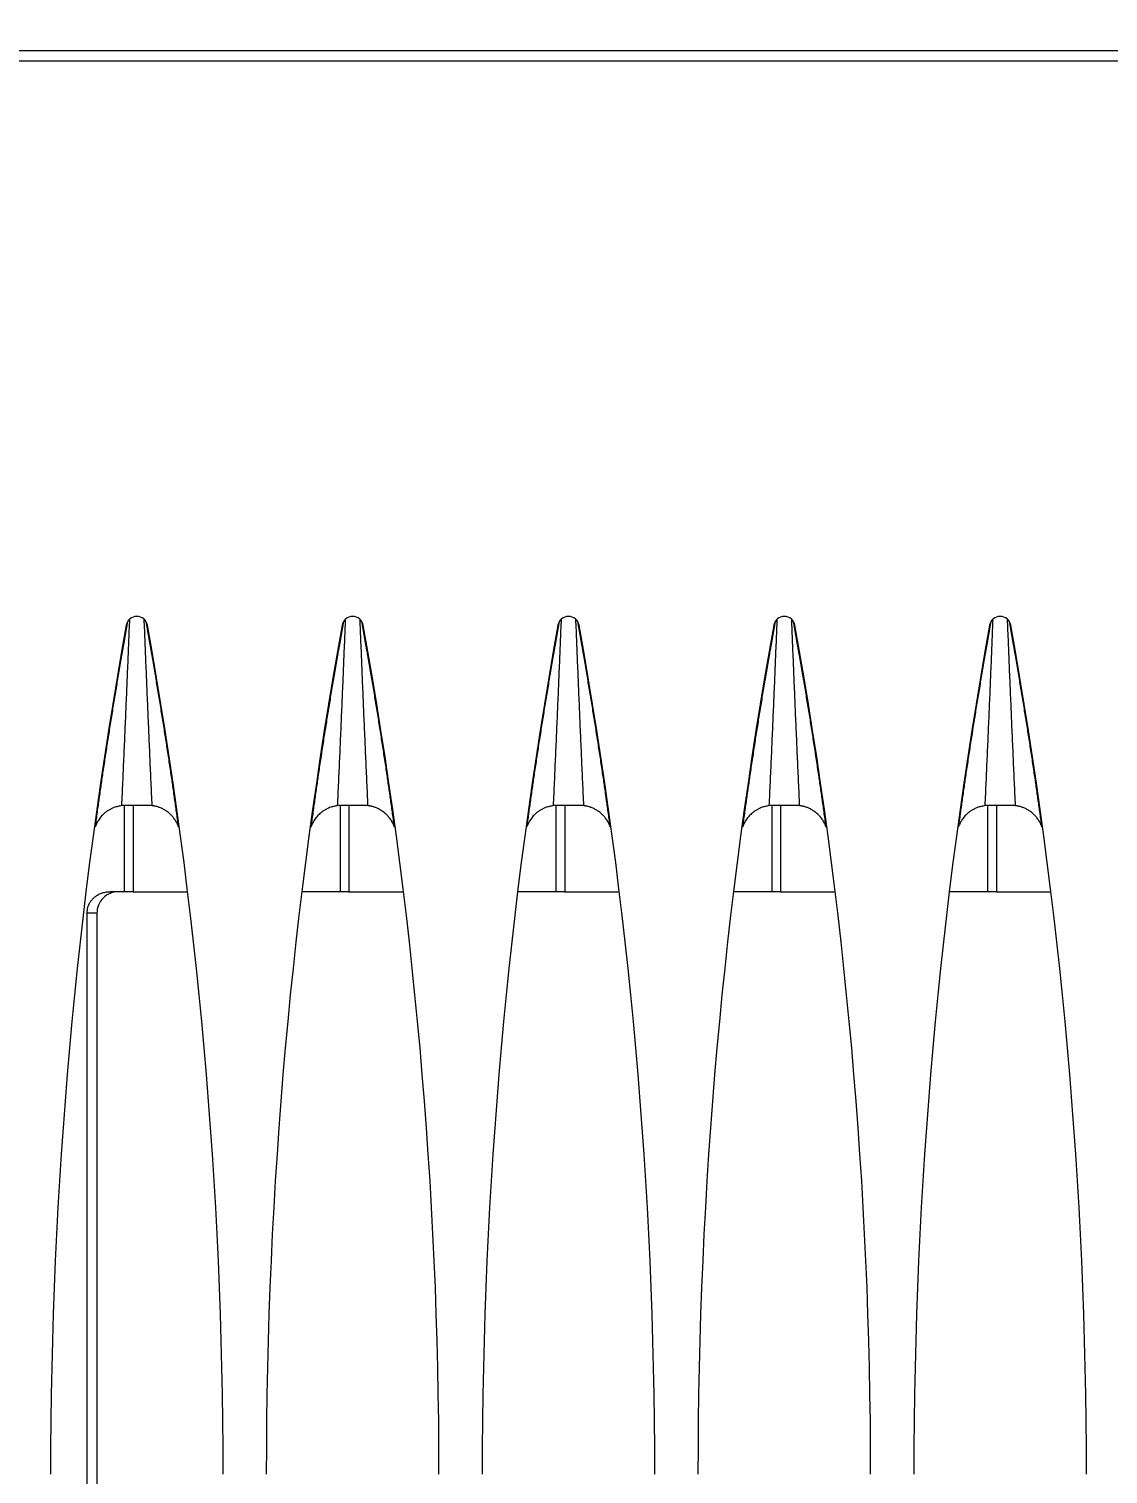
# Model space of a CAD drawing. Header units: metres. Extents: x -101133.8 to -101066.7, y -24899.3 to -24824.7.
# Drawn here: x -101108.3833 to -101108.3333, y -24833.4505 to -24833.3835 of the extents above; entities that cross this region are included whole.
import ezdxf

# ---------------------------------------------------------------- set-up
doc = ezdxf.new("R2010")
doc.units = ezdxf.units.M
doc.header["$LTSCALE"] = 0.2
doc.header["$PDSIZE"] = -5
for name, color, linetype in [('CMT-COTATION DIVERS', 1, 'Continuous'), ('CMT-CVC-MATERIEL', 30, 'Continuous'), ('CMT-PLB-EV-SOUS DALLAGE', 1, 'Continuous')]:
    doc.layers.add(name, color=color, linetype=linetype)
doc.styles.add('Arial', font='arial.ttf')
doc.styles.get("Standard").update_dxf_attribs({"font": 'arial.ttf'})
doc.dimstyles.get("Standard").update_dxf_attribs({"dimtxt": 0.18, "dimasz": 0.18, "dimexe": 0.18, "dimexo": 0.0625, "dimgap": 0.09, "dimtad": 0, "dimtih": 1, "dimtoh": 1, "dimdec": 4, "dimzin": 0, "dimdsep": 46, "dimtxsty": 'Standard', "dimcen": 0.09, "dimadec": 0, "dimazin": 0, "dimtfac": 1, "dimtdec": 4, "dimtofl": 0, "dimtmove": 0, "dimatfit": 3, "dimfxl": 1, "dimtolj": 1, "dimtzin": 0, "dimarcsym": 0})

# ---------------------------------------------------------------- blocks, each defined once
blk = doc.blocks.new('Cassette 600x600')
at = {"linetype": 'Continuous', "lineweight": 13}
for p, q in [((-20483.73, 72.805), (-20483.73, 443.205)), ((-20483.23, 443.205), (-20483.23, 72.805)), ((-20444.73, 222.832), (-20444.73, 225.361)), ((-20449.23, 224.73), (-20449.23, 224.764)), ((-20455.73, 223.702), (-20455.73, 223.736)), ((-20448.72, 223.7), (-20448.73, 223.527)), ((-20448.73, 222.832), (-20444.73, 222.832)), ((-20448.73, 222.483), (-20448.72, 222.31)), ((-20444.73, 222.832), (-20444.73, 222.421)), ((-20455.73, 222.274), (-20455.73, 222.308)), ((-20448.726, 222.421), (-20444.73, 222.421)), ((-20444.73, 222.421), (-20444.73, 220.649)), ((-20449.23, 221.246), (-20449.23, 221.28)), ((-20444.73, 212.832), (-20444.73, 215.361)), ((-20449.23, 214.73), (-20449.23, 214.764)), ((-20455.73, 213.702), (-20455.73, 213.736)), ((-20448.72, 213.7), (-20448.73, 213.527)), ((-20448.73, 212.832), (-20444.73, 212.832)), ((-20448.73, 212.483), (-20448.72, 212.31)), ((-20448.726, 212.421), (-20444.73, 212.421)), ((-20444.73, 212.832), (-20444.73, 212.421)), ((-20444.73, 212.421), (-20444.73, 210.649)), ((-20455.73, 212.274), (-20455.73, 212.308)), ((-20449.23, 211.246), (-20449.23, 211.28)), ((-20444.73, 202.832), (-20444.73, 205.361)), ((-20449.23, 204.73), (-20449.23, 204.764)), ((-20455.73, 203.702), (-20455.73, 203.736)), ((-20448.72, 203.7), (-20448.73, 203.527)), ((-20448.73, 202.832), (-20444.73, 202.832)), ((-20448.73, 202.483), (-20448.72, 202.31)), ((-20448.726, 202.421), (-20444.73, 202.421)), ((-20444.73, 202.832), (-20444.73, 202.421)), ((-20444.73, 202.421), (-20444.73, 200.649)), ((-20455.73, 202.274), (-20455.73, 202.308)), ((-20449.23, 201.246), (-20449.23, 201.28)), ((-20444.73, 192.832), (-20444.73, 195.361)), ((-20449.23, 194.73), (-20449.23, 194.764)), ((-20455.73, 193.702), (-20455.73, 193.736)), ((-20448.72, 193.7), (-20448.73, 193.527)), ((-20455.73, 192.274), (-20455.73, 192.308)), ((-20448.73, 192.832), (-20444.73, 192.832)), ((-20448.73, 192.483), (-20448.72, 192.31)), ((-20448.726, 192.421), (-20444.73, 192.421)), ((-20444.73, 192.832), (-20444.73, 192.421)), ((-20444.73, 192.421), (-20444.73, 190.649)), ((-20449.23, 191.246), (-20449.23, 191.28)), ((-20444.73, 182.832), (-20444.73, 185.361)), ((-20455.73, 183.702), (-20455.73, 183.736)), ((-20448.72, 183.7), (-20448.73, 183.527)), ((-20455.73, 182.274), (-20455.73, 182.308)), ((-20448.73, 182.832), (-20444.73, 182.832)), ((-20448.73, 182.483), (-20448.72, 182.31)), ((-20448.726, 182.421), (-20444.73, 182.421)), ((-20444.73, 182.832), (-20444.73, 182.421)), ((-20444.73, 182.421), (-20444.73, 181.768)), ((-20449.23, 181.246), (-20449.23, 181.28)), ((-20443.73, 181.155), (-20443.73, 180.695)), ((-20443.73, 181.155), (-20340.23, 181.155)), ((-20443.73, 180.695), (-20340.23, 180.695))]:
    blk.add_line(p, q, dxfattribs=at)
for centre, radius, start, end in [((-20417.73, 4.505), 222.5, 90, 100.18749), ((-20456.995, 223.005), 0.5, 100.18749, 259.81251), ((-20417.73, 441.505), 222.5, 259.81251, 270), ((-20417.73, -5.495), 222.5, 90, 100.18749), ((-20456.995, 213.005), 0.5, 100.18749, 259.81251), ((-20417.73, 431.505), 222.5, 259.81251, 270), ((-20417.73, -15.495), 222.5, 90, 100.18749), ((-20456.995, 203.005), 0.5, 100.18749, 259.81251), ((-20417.73, 421.505), 222.5, 259.81251, 270), ((-20417.73, -25.495), 222.5, 90, 100.18749), ((-20456.995, 193.005), 0.5, 100.18749, 259.81251), ((-20417.73, 411.505), 222.5, 259.81251, 270), ((-20417.73, -35.495), 222.5, 90, 100.18749), ((-20456.995, 183.005), 0.5, 100.18749, 259.81251), ((-20417.73, 401.505), 222.5, 259.81251, 270)]:
    blk.add_arc(centre, radius, start, end, dxfattribs=at)
blk.add_ellipse((-20443.73, 182.159), major_axis=(0, 1.004), ratio=0.996195, start_param=1.570796, end_param=3.141593, dxfattribs=at)
for points, knots in [([(-20447.719, 224.945), (-20447.929, 224.916), (-20448.138, 224.887), (-20448.347, 224.857), (-20448.556, 224.828), (-20448.764, 224.799), (-20448.975, 224.769), (-20449.185, 224.739), (-20449.396, 224.709), (-20449.602, 224.679), (-20449.808, 224.65), (-20450.008, 224.621), (-20450.229, 224.588), (-20450.451, 224.555), (-20450.694, 224.519), (-20450.931, 224.483), (-20451.168, 224.447), (-20451.399, 224.412), (-20451.632, 224.376), (-20451.865, 224.34), (-20452.099, 224.303), (-20452.333, 224.266), (-20452.567, 224.229), (-20452.8, 224.192), (-20453.034, 224.154), (-20453.267, 224.117), (-20453.5, 224.079), (-20453.734, 224.04), (-20453.968, 224.002), (-20454.204, 223.963), (-20454.434, 223.924), (-20454.664, 223.886), (-20454.888, 223.848), (-20455.133, 223.806), (-20455.378, 223.764), (-20455.644, 223.718), (-20455.833, 223.685), (-20455.977, 223.66), (-20456.077, 223.642), (-20456.188, 223.622), (-20456.3, 223.602), (-20456.424, 223.581), (-20456.544, 223.559), (-20456.664, 223.538), (-20456.782, 223.517), (-20456.9, 223.496), (-20457.018, 223.475), (-20457.136, 223.453), (-20457.255, 223.432)], [0, 0, 0, 0, 1, 1, 1, 2, 2, 2, 3, 3, 3, 4, 4, 4, 5, 5, 5, 6, 6, 6, 7, 7, 7, 8, 8, 8, 9, 9, 9, 10, 10, 10, 11, 11, 11, 12, 12, 12, 13, 13, 13, 14, 14, 14, 15, 15, 15, 16, 16, 16, 16]), ([(-20447.719, 224.945), (-20447.727, 224.942), (-20447.735, 224.939), (-20447.743, 224.936), (-20447.751, 224.934), (-20447.759, 224.931), (-20447.767, 224.928), (-20447.775, 224.925), (-20447.783, 224.921), (-20447.79, 224.918), (-20447.798, 224.916), (-20447.805, 224.913), (-20447.814, 224.909), (-20447.836, 224.9), (-20447.871, 224.884), (-20447.901, 224.869), (-20447.932, 224.854), (-20447.958, 224.84), (-20447.984, 224.824), (-20448.011, 224.808), (-20448.039, 224.791), (-20448.063, 224.775), (-20448.088, 224.759), (-20448.109, 224.744), (-20448.137, 224.722), (-20448.166, 224.7), (-20448.202, 224.67), (-20448.233, 224.642), (-20448.265, 224.614), (-20448.293, 224.586), (-20448.32, 224.557), (-20448.348, 224.528), (-20448.375, 224.497), (-20448.398, 224.468), (-20448.422, 224.439), (-20448.442, 224.412), (-20448.467, 224.375), (-20448.493, 224.338), (-20448.523, 224.29), (-20448.548, 224.244), (-20448.574, 224.197), (-20448.595, 224.153), (-20448.614, 224.109), (-20448.633, 224.064), (-20448.649, 224.02), (-20448.664, 223.971), (-20448.678, 223.922), (-20448.691, 223.868), (-20448.698, 223.833), (-20448.701, 223.82), (-20448.703, 223.81), (-20448.705, 223.799), (-20448.706, 223.789), (-20448.708, 223.777), (-20448.71, 223.766), (-20448.712, 223.755), (-20448.713, 223.744), (-20448.715, 223.733), (-20448.717, 223.722), (-20448.718, 223.711), (-20448.72, 223.7)], [0, 0, 0, 0, 1, 1, 1, 2, 2, 2, 3, 3, 3, 4, 4, 4, 5, 5, 5, 6, 6, 6, 7, 7, 7, 8, 8, 8, 9, 9, 9, 10, 10, 10, 11, 11, 11, 12, 12, 12, 13, 13, 13, 14, 14, 14, 15, 15, 15, 16, 16, 16, 17, 17, 17, 18, 18, 18, 19, 19, 19, 20, 20, 20, 20]), ([(-20457.374, 223.331), (-20457.014, 223.346), (-20456.653, 223.36), (-20456.293, 223.375), (-20455.933, 223.39), (-20455.573, 223.404), (-20455.212, 223.419), (-20454.852, 223.434), (-20454.492, 223.449), (-20454.132, 223.464), (-20453.771, 223.479), (-20453.411, 223.494), (-20453.05, 223.509), (-20452.69, 223.524), (-20452.329, 223.54), (-20451.968, 223.556), (-20451.607, 223.571), (-20451.246, 223.587), (-20450.885, 223.603), (-20450.525, 223.619), (-20450.164, 223.635), (-20449.803, 223.651), (-20449.442, 223.668), (-20449.081, 223.684), (-20448.72, 223.7)], [0, 0, 0, 0, 1, 1, 1, 2, 2, 2, 3, 3, 3, 4, 4, 4, 5, 5, 5, 6, 6, 6, 7, 7, 7, 8, 8, 8, 8]), ([(-20448.73, 223.527), (-20448.73, 223.507), (-20448.73, 223.487), (-20448.73, 223.466), (-20448.73, 223.446), (-20448.73, 223.425), (-20448.73, 223.404), (-20448.73, 223.383), (-20448.73, 223.363), (-20448.73, 223.341), (-20448.73, 223.32), (-20448.73, 223.299), (-20448.73, 223.277), (-20448.73, 223.255), (-20448.73, 223.233), (-20448.73, 223.211), (-20448.73, 223.189), (-20448.73, 223.166), (-20448.73, 223.143), (-20448.73, 223.121), (-20448.73, 223.098), (-20448.73, 223.075), (-20448.73, 223.052), (-20448.73, 223.029), (-20448.73, 223.006), (-20448.73, 222.983), (-20448.73, 222.96), (-20448.73, 222.937), (-20448.73, 222.914), (-20448.73, 222.891), (-20448.73, 222.868), (-20448.73, 222.845), (-20448.73, 222.823), (-20448.73, 222.8), (-20448.73, 222.778), (-20448.73, 222.756), (-20448.73, 222.734), (-20448.73, 222.712), (-20448.73, 222.691), (-20448.73, 222.67), (-20448.73, 222.648), (-20448.73, 222.627), (-20448.73, 222.607), (-20448.73, 222.586), (-20448.73, 222.565), (-20448.73, 222.544), (-20448.73, 222.524), (-20448.73, 222.503), (-20448.73, 222.483)], [0, 0, 0, 0, 1, 1, 1, 2, 2, 2, 3, 3, 3, 4, 4, 4, 5, 5, 5, 6, 6, 6, 7, 7, 7, 8, 8, 8, 9, 9, 9, 10, 10, 10, 11, 11, 11, 12, 12, 12, 13, 13, 13, 14, 14, 14, 15, 15, 15, 16, 16, 16, 16]), ([(-20448.72, 222.31), (-20449.081, 222.327), (-20449.442, 222.343), (-20449.803, 222.359), (-20450.164, 222.375), (-20450.525, 222.391), (-20450.885, 222.407), (-20451.246, 222.423), (-20451.607, 222.439), (-20451.968, 222.454), (-20452.329, 222.47), (-20452.69, 222.486), (-20453.05, 222.501), (-20453.411, 222.516), (-20453.771, 222.532), (-20454.132, 222.547), (-20454.492, 222.562), (-20454.852, 222.577), (-20455.212, 222.591), (-20455.573, 222.606), (-20455.933, 222.621), (-20456.293, 222.635), (-20456.653, 222.65), (-20457.014, 222.664), (-20457.374, 222.679)], [0, 0, 0, 0, 1, 1, 1, 2, 2, 2, 3, 3, 3, 4, 4, 4, 5, 5, 5, 6, 6, 6, 7, 7, 7, 8, 8, 8, 8]), ([(-20457.255, 222.578), (-20457.136, 222.557), (-20457.018, 222.536), (-20456.9, 222.515), (-20456.782, 222.493), (-20456.664, 222.473), (-20456.544, 222.451), (-20456.424, 222.43), (-20456.3, 222.408), (-20456.188, 222.388), (-20456.077, 222.368), (-20455.977, 222.351), (-20455.833, 222.325), (-20455.644, 222.292), (-20455.378, 222.246), (-20455.133, 222.204), (-20454.889, 222.163), (-20454.664, 222.125), (-20454.434, 222.086), (-20454.204, 222.048), (-20453.968, 222.008), (-20453.734, 221.97), (-20453.5, 221.931), (-20453.267, 221.894), (-20453.034, 221.856), (-20452.8, 221.818), (-20452.567, 221.781), (-20452.333, 221.744), (-20452.099, 221.707), (-20451.865, 221.67), (-20451.632, 221.634), (-20451.399, 221.598), (-20451.168, 221.563), (-20450.931, 221.527), (-20450.694, 221.491), (-20450.451, 221.455), (-20450.229, 221.422), (-20450.008, 221.39), (-20449.808, 221.361), (-20449.602, 221.331), (-20449.396, 221.301), (-20449.185, 221.271), (-20448.975, 221.241), (-20448.764, 221.212), (-20448.556, 221.182), (-20448.347, 221.153), (-20448.138, 221.124), (-20447.929, 221.094), (-20447.719, 221.065)], [0, 0, 0, 0, 1, 1, 1, 2, 2, 2, 3, 3, 3, 4, 4, 4, 5, 5, 5, 6, 6, 6, 7, 7, 7, 8, 8, 8, 9, 9, 9, 10, 10, 10, 11, 11, 11, 12, 12, 12, 13, 13, 13, 14, 14, 14, 15, 15, 15, 16, 16, 16, 16]), ([(-20448.72, 222.31), (-20448.714, 222.279), (-20448.708, 222.248), (-20448.702, 222.217), (-20448.696, 222.186), (-20448.689, 222.155), (-20448.682, 222.124), (-20448.675, 222.093), (-20448.666, 222.061), (-20448.658, 222.031), (-20448.649, 222.001), (-20448.641, 221.974), (-20448.628, 221.939), (-20448.615, 221.904), (-20448.597, 221.862), (-20448.578, 221.823), (-20448.559, 221.783), (-20448.538, 221.746), (-20448.516, 221.709), (-20448.493, 221.672), (-20448.469, 221.635), (-20448.441, 221.598), (-20448.413, 221.56), (-20448.381, 221.521), (-20448.354, 221.49), (-20448.327, 221.459), (-20448.306, 221.437), (-20448.282, 221.412), (-20448.257, 221.388), (-20448.23, 221.363), (-20448.202, 221.339), (-20448.175, 221.315), (-20448.147, 221.293), (-20448.116, 221.27), (-20448.084, 221.248), (-20448.049, 221.225), (-20448.021, 221.208), (-20447.993, 221.192), (-20447.972, 221.181), (-20447.949, 221.169), (-20447.926, 221.157), (-20447.9, 221.145), (-20447.874, 221.133), (-20447.849, 221.121), (-20447.823, 221.11), (-20447.797, 221.098), (-20447.772, 221.087), (-20447.745, 221.076), (-20447.719, 221.065)], [0, 0, 0, 0, 1, 1, 1, 2, 2, 2, 3, 3, 3, 4, 4, 4, 5, 5, 5, 6, 6, 6, 7, 7, 7, 8, 8, 8, 9, 9, 9, 10, 10, 10, 11, 11, 11, 12, 12, 12, 13, 13, 13, 14, 14, 14, 15, 15, 15, 16, 16, 16, 16]), ([(-20447.719, 214.945), (-20447.929, 214.916), (-20448.138, 214.887), (-20448.347, 214.857), (-20448.556, 214.828), (-20448.764, 214.799), (-20448.975, 214.769), (-20449.185, 214.739), (-20449.396, 214.709), (-20449.602, 214.679), (-20449.808, 214.65), (-20450.008, 214.621), (-20450.229, 214.588), (-20450.451, 214.555), (-20450.694, 214.519), (-20450.931, 214.483), (-20451.168, 214.447), (-20451.399, 214.412), (-20451.632, 214.376), (-20451.865, 214.34), (-20452.099, 214.303), (-20452.333, 214.266), (-20452.567, 214.229), (-20452.8, 214.192), (-20453.034, 214.154), (-20453.267, 214.117), (-20453.5, 214.079), (-20453.734, 214.04), (-20453.968, 214.002), (-20454.204, 213.963), (-20454.434, 213.924), (-20454.664, 213.886), (-20454.888, 213.848), (-20455.133, 213.806), (-20455.378, 213.764), (-20455.644, 213.718), (-20455.833, 213.685), (-20455.977, 213.66), (-20456.077, 213.642), (-20456.188, 213.622), (-20456.3, 213.602), (-20456.424, 213.581), (-20456.544, 213.559), (-20456.664, 213.538), (-20456.782, 213.517), (-20456.9, 213.496), (-20457.018, 213.475), (-20457.136, 213.453), (-20457.255, 213.432)], [0, 0, 0, 0, 1, 1, 1, 2, 2, 2, 3, 3, 3, 4, 4, 4, 5, 5, 5, 6, 6, 6, 7, 7, 7, 8, 8, 8, 9, 9, 9, 10, 10, 10, 11, 11, 11, 12, 12, 12, 13, 13, 13, 14, 14, 14, 15, 15, 15, 16, 16, 16, 16]), ([(-20447.719, 214.945), (-20447.727, 214.942), (-20447.735, 214.939), (-20447.743, 214.936), (-20447.751, 214.934), (-20447.759, 214.931), (-20447.767, 214.928), (-20447.775, 214.925), (-20447.783, 214.921), (-20447.79, 214.918), (-20447.798, 214.916), (-20447.805, 214.913), (-20447.814, 214.909), (-20447.836, 214.9), (-20447.871, 214.884), (-20447.901, 214.869), (-20447.932, 214.854), (-20447.958, 214.84), (-20447.984, 214.824), (-20448.011, 214.808), (-20448.039, 214.791), (-20448.063, 214.775), (-20448.088, 214.759), (-20448.109, 214.744), (-20448.137, 214.722), (-20448.166, 214.7), (-20448.202, 214.67), (-20448.233, 214.642), (-20448.265, 214.614), (-20448.293, 214.586), (-20448.32, 214.557), (-20448.348, 214.528), (-20448.375, 214.497), (-20448.398, 214.468), (-20448.422, 214.439), (-20448.442, 214.412), (-20448.467, 214.375), (-20448.493, 214.338), (-20448.523, 214.29), (-20448.548, 214.244), (-20448.574, 214.197), (-20448.595, 214.153), (-20448.614, 214.109), (-20448.633, 214.064), (-20448.649, 214.02), (-20448.664, 213.971), (-20448.678, 213.922), (-20448.691, 213.868), (-20448.698, 213.833), (-20448.701, 213.82), (-20448.703, 213.81), (-20448.705, 213.799), (-20448.706, 213.789), (-20448.708, 213.777), (-20448.71, 213.766), (-20448.712, 213.755), (-20448.713, 213.744), (-20448.715, 213.733), (-20448.717, 213.722), (-20448.718, 213.711), (-20448.72, 213.7)], [0, 0, 0, 0, 1, 1, 1, 2, 2, 2, 3, 3, 3, 4, 4, 4, 5, 5, 5, 6, 6, 6, 7, 7, 7, 8, 8, 8, 9, 9, 9, 10, 10, 10, 11, 11, 11, 12, 12, 12, 13, 13, 13, 14, 14, 14, 15, 15, 15, 16, 16, 16, 17, 17, 17, 18, 18, 18, 19, 19, 19, 20, 20, 20, 20]), ([(-20457.374, 213.331), (-20457.014, 213.346), (-20456.653, 213.36), (-20456.293, 213.375), (-20455.933, 213.39), (-20455.573, 213.404), (-20455.212, 213.419), (-20454.852, 213.434), (-20454.492, 213.449), (-20454.132, 213.464), (-20453.771, 213.479), (-20453.411, 213.494), (-20453.05, 213.509), (-20452.69, 213.524), (-20452.329, 213.54), (-20451.968, 213.556), (-20451.607, 213.571), (-20451.246, 213.587), (-20450.885, 213.603), (-20450.525, 213.619), (-20450.164, 213.635), (-20449.803, 213.651), (-20449.442, 213.668), (-20449.081, 213.684), (-20448.72, 213.7)], [0, 0, 0, 0, 1, 1, 1, 2, 2, 2, 3, 3, 3, 4, 4, 4, 5, 5, 5, 6, 6, 6, 7, 7, 7, 8, 8, 8, 8]), ([(-20448.73, 213.527), (-20448.73, 213.507), (-20448.73, 213.487), (-20448.73, 213.466), (-20448.73, 213.446), (-20448.73, 213.425), (-20448.73, 213.404), (-20448.73, 213.383), (-20448.73, 213.363), (-20448.73, 213.341), (-20448.73, 213.32), (-20448.73, 213.299), (-20448.73, 213.277), (-20448.73, 213.255), (-20448.73, 213.233), (-20448.73, 213.211), (-20448.73, 213.189), (-20448.73, 213.166), (-20448.73, 213.143), (-20448.73, 213.121), (-20448.73, 213.098), (-20448.73, 213.075), (-20448.73, 213.052), (-20448.73, 213.029), (-20448.73, 213.006), (-20448.73, 212.983), (-20448.73, 212.96), (-20448.73, 212.937), (-20448.73, 212.914), (-20448.73, 212.891), (-20448.73, 212.868), (-20448.73, 212.845), (-20448.73, 212.823), (-20448.73, 212.8), (-20448.73, 212.778), (-20448.73, 212.756), (-20448.73, 212.734), (-20448.73, 212.712), (-20448.73, 212.691), (-20448.73, 212.67), (-20448.73, 212.648), (-20448.73, 212.627), (-20448.73, 212.607), (-20448.73, 212.586), (-20448.73, 212.565), (-20448.73, 212.544), (-20448.73, 212.524), (-20448.73, 212.503), (-20448.73, 212.483)], [0, 0, 0, 0, 1, 1, 1, 2, 2, 2, 3, 3, 3, 4, 4, 4, 5, 5, 5, 6, 6, 6, 7, 7, 7, 8, 8, 8, 9, 9, 9, 10, 10, 10, 11, 11, 11, 12, 12, 12, 13, 13, 13, 14, 14, 14, 15, 15, 15, 16, 16, 16, 16]), ([(-20448.72, 212.31), (-20449.081, 212.327), (-20449.442, 212.343), (-20449.803, 212.359), (-20450.164, 212.375), (-20450.525, 212.391), (-20450.885, 212.407), (-20451.246, 212.423), (-20451.607, 212.439), (-20451.968, 212.454), (-20452.329, 212.47), (-20452.69, 212.486), (-20453.05, 212.501), (-20453.411, 212.516), (-20453.771, 212.532), (-20454.132, 212.547), (-20454.492, 212.562), (-20454.852, 212.576), (-20455.212, 212.591), (-20455.573, 212.606), (-20455.933, 212.621), (-20456.293, 212.635), (-20456.653, 212.65), (-20457.014, 212.664), (-20457.374, 212.679)], [0, 0, 0, 0, 1, 1, 1, 2, 2, 2, 3, 3, 3, 4, 4, 4, 5, 5, 5, 6, 6, 6, 7, 7, 7, 8, 8, 8, 8]), ([(-20457.255, 212.578), (-20457.136, 212.557), (-20457.018, 212.536), (-20456.9, 212.515), (-20456.782, 212.493), (-20456.664, 212.473), (-20456.544, 212.451), (-20456.424, 212.43), (-20456.3, 212.408), (-20456.188, 212.388), (-20456.077, 212.368), (-20455.977, 212.351), (-20455.833, 212.325), (-20455.644, 212.292), (-20455.378, 212.246), (-20455.133, 212.204), (-20454.889, 212.163), (-20454.664, 212.125), (-20454.434, 212.086), (-20454.204, 212.048), (-20453.968, 212.008), (-20453.734, 211.97), (-20453.5, 211.931), (-20453.267, 211.894), (-20453.034, 211.856), (-20452.8, 211.818), (-20452.567, 211.781), (-20452.333, 211.744), (-20452.099, 211.707), (-20451.865, 211.67), (-20451.632, 211.634), (-20451.399, 211.598), (-20451.168, 211.563), (-20450.931, 211.527), (-20450.694, 211.491), (-20450.451, 211.455), (-20450.229, 211.422), (-20450.008, 211.39), (-20449.808, 211.361), (-20449.602, 211.331), (-20449.396, 211.301), (-20449.185, 211.271), (-20448.975, 211.241), (-20448.764, 211.212), (-20448.556, 211.182), (-20448.347, 211.153), (-20448.138, 211.124), (-20447.929, 211.094), (-20447.719, 211.065)], [0, 0, 0, 0, 1, 1, 1, 2, 2, 2, 3, 3, 3, 4, 4, 4, 5, 5, 5, 6, 6, 6, 7, 7, 7, 8, 8, 8, 9, 9, 9, 10, 10, 10, 11, 11, 11, 12, 12, 12, 13, 13, 13, 14, 14, 14, 15, 15, 15, 16, 16, 16, 16]), ([(-20448.72, 212.31), (-20448.714, 212.279), (-20448.708, 212.248), (-20448.702, 212.217), (-20448.696, 212.186), (-20448.689, 212.155), (-20448.682, 212.124), (-20448.675, 212.093), (-20448.666, 212.061), (-20448.658, 212.031), (-20448.649, 212.001), (-20448.641, 211.974), (-20448.628, 211.939), (-20448.615, 211.904), (-20448.597, 211.862), (-20448.578, 211.823), (-20448.559, 211.783), (-20448.538, 211.746), (-20448.516, 211.709), (-20448.493, 211.672), (-20448.469, 211.635), (-20448.441, 211.598), (-20448.413, 211.56), (-20448.381, 211.521), (-20448.354, 211.49), (-20448.327, 211.459), (-20448.306, 211.437), (-20448.282, 211.412), (-20448.257, 211.388), (-20448.23, 211.363), (-20448.202, 211.339), (-20448.175, 211.315), (-20448.147, 211.293), (-20448.116, 211.27), (-20448.084, 211.248), (-20448.049, 211.225), (-20448.021, 211.208), (-20447.993, 211.192), (-20447.972, 211.181), (-20447.949, 211.169), (-20447.926, 211.157), (-20447.9, 211.145), (-20447.874, 211.133), (-20447.849, 211.121), (-20447.823, 211.11), (-20447.797, 211.098), (-20447.772, 211.087), (-20447.745, 211.076), (-20447.719, 211.065)], [0, 0, 0, 0, 1, 1, 1, 2, 2, 2, 3, 3, 3, 4, 4, 4, 5, 5, 5, 6, 6, 6, 7, 7, 7, 8, 8, 8, 9, 9, 9, 10, 10, 10, 11, 11, 11, 12, 12, 12, 13, 13, 13, 14, 14, 14, 15, 15, 15, 16, 16, 16, 16]), ([(-20447.719, 204.945), (-20447.929, 204.916), (-20448.138, 204.887), (-20448.347, 204.857), (-20448.556, 204.828), (-20448.764, 204.799), (-20448.975, 204.769), (-20449.185, 204.739), (-20449.396, 204.709), (-20449.602, 204.679), (-20449.808, 204.65), (-20450.008, 204.621), (-20450.229, 204.588), (-20450.451, 204.555), (-20450.694, 204.519), (-20450.931, 204.483), (-20451.168, 204.447), (-20451.399, 204.412), (-20451.632, 204.376), (-20451.865, 204.34), (-20452.099, 204.303), (-20452.333, 204.266), (-20452.567, 204.229), (-20452.8, 204.192), (-20453.034, 204.154), (-20453.267, 204.117), (-20453.5, 204.079), (-20453.734, 204.04), (-20453.968, 204.002), (-20454.204, 203.963), (-20454.434, 203.924), (-20454.664, 203.886), (-20454.888, 203.848), (-20455.133, 203.806), (-20455.378, 203.764), (-20455.644, 203.718), (-20455.833, 203.685), (-20455.977, 203.66), (-20456.077, 203.642), (-20456.188, 203.622), (-20456.3, 203.602), (-20456.424, 203.581), (-20456.544, 203.559), (-20456.664, 203.538), (-20456.782, 203.517), (-20456.9, 203.496), (-20457.018, 203.475), (-20457.136, 203.453), (-20457.255, 203.432)], [0, 0, 0, 0, 1, 1, 1, 2, 2, 2, 3, 3, 3, 4, 4, 4, 5, 5, 5, 6, 6, 6, 7, 7, 7, 8, 8, 8, 9, 9, 9, 10, 10, 10, 11, 11, 11, 12, 12, 12, 13, 13, 13, 14, 14, 14, 15, 15, 15, 16, 16, 16, 16]), ([(-20447.719, 204.945), (-20447.727, 204.942), (-20447.735, 204.939), (-20447.743, 204.936), (-20447.751, 204.934), (-20447.759, 204.931), (-20447.767, 204.928), (-20447.775, 204.925), (-20447.783, 204.921), (-20447.79, 204.918), (-20447.798, 204.916), (-20447.805, 204.913), (-20447.814, 204.909), (-20447.836, 204.9), (-20447.871, 204.884), (-20447.901, 204.869), (-20447.932, 204.854), (-20447.958, 204.84), (-20447.984, 204.824), (-20448.011, 204.808), (-20448.039, 204.791), (-20448.063, 204.775), (-20448.088, 204.759), (-20448.109, 204.744), (-20448.137, 204.722), (-20448.166, 204.7), (-20448.202, 204.67), (-20448.233, 204.642), (-20448.265, 204.614), (-20448.293, 204.586), (-20448.32, 204.557), (-20448.348, 204.528), (-20448.375, 204.497), (-20448.398, 204.468), (-20448.422, 204.439), (-20448.442, 204.412), (-20448.467, 204.375), (-20448.493, 204.338), (-20448.523, 204.29), (-20448.548, 204.244), (-20448.574, 204.197), (-20448.595, 204.153), (-20448.614, 204.109), (-20448.633, 204.064), (-20448.649, 204.02), (-20448.664, 203.971), (-20448.678, 203.922), (-20448.691, 203.868), (-20448.698, 203.833), (-20448.701, 203.82), (-20448.703, 203.81), (-20448.705, 203.799), (-20448.706, 203.789), (-20448.708, 203.777), (-20448.71, 203.766), (-20448.712, 203.755), (-20448.713, 203.744), (-20448.715, 203.733), (-20448.717, 203.722), (-20448.718, 203.711), (-20448.72, 203.7)], [0, 0, 0, 0, 1, 1, 1, 2, 2, 2, 3, 3, 3, 4, 4, 4, 5, 5, 5, 6, 6, 6, 7, 7, 7, 8, 8, 8, 9, 9, 9, 10, 10, 10, 11, 11, 11, 12, 12, 12, 13, 13, 13, 14, 14, 14, 15, 15, 15, 16, 16, 16, 17, 17, 17, 18, 18, 18, 19, 19, 19, 20, 20, 20, 20]), ([(-20457.374, 203.331), (-20457.014, 203.346), (-20456.653, 203.36), (-20456.293, 203.375), (-20455.933, 203.39), (-20455.573, 203.404), (-20455.212, 203.419), (-20454.852, 203.434), (-20454.492, 203.449), (-20454.132, 203.464), (-20453.771, 203.479), (-20453.411, 203.494), (-20453.05, 203.509), (-20452.69, 203.524), (-20452.329, 203.54), (-20451.968, 203.556), (-20451.607, 203.571), (-20451.246, 203.587), (-20450.885, 203.603), (-20450.525, 203.619), (-20450.164, 203.635), (-20449.803, 203.651), (-20449.442, 203.668), (-20449.081, 203.684), (-20448.72, 203.7)], [0, 0, 0, 0, 1, 1, 1, 2, 2, 2, 3, 3, 3, 4, 4, 4, 5, 5, 5, 6, 6, 6, 7, 7, 7, 8, 8, 8, 8]), ([(-20448.73, 203.527), (-20448.73, 203.507), (-20448.73, 203.487), (-20448.73, 203.466), (-20448.73, 203.446), (-20448.73, 203.425), (-20448.73, 203.404), (-20448.73, 203.383), (-20448.73, 203.363), (-20448.73, 203.341), (-20448.73, 203.32), (-20448.73, 203.299), (-20448.73, 203.277), (-20448.73, 203.255), (-20448.73, 203.233), (-20448.73, 203.211), (-20448.73, 203.189), (-20448.73, 203.166), (-20448.73, 203.143), (-20448.73, 203.121), (-20448.73, 203.098), (-20448.73, 203.075), (-20448.73, 203.052), (-20448.73, 203.029), (-20448.73, 203.006), (-20448.73, 202.983), (-20448.73, 202.96), (-20448.73, 202.937), (-20448.73, 202.914), (-20448.73, 202.891), (-20448.73, 202.868), (-20448.73, 202.845), (-20448.73, 202.823), (-20448.73, 202.8), (-20448.73, 202.778), (-20448.73, 202.756), (-20448.73, 202.734), (-20448.73, 202.712), (-20448.73, 202.691), (-20448.73, 202.67), (-20448.73, 202.648), (-20448.73, 202.627), (-20448.73, 202.607), (-20448.73, 202.586), (-20448.73, 202.565), (-20448.73, 202.544), (-20448.73, 202.524), (-20448.73, 202.503), (-20448.73, 202.483)], [0, 0, 0, 0, 1, 1, 1, 2, 2, 2, 3, 3, 3, 4, 4, 4, 5, 5, 5, 6, 6, 6, 7, 7, 7, 8, 8, 8, 9, 9, 9, 10, 10, 10, 11, 11, 11, 12, 12, 12, 13, 13, 13, 14, 14, 14, 15, 15, 15, 16, 16, 16, 16]), ([(-20448.72, 202.31), (-20449.081, 202.327), (-20449.442, 202.343), (-20449.803, 202.359), (-20450.164, 202.375), (-20450.525, 202.391), (-20450.885, 202.407), (-20451.246, 202.423), (-20451.607, 202.439), (-20451.968, 202.454), (-20452.329, 202.47), (-20452.69, 202.486), (-20453.05, 202.501), (-20453.411, 202.516), (-20453.771, 202.532), (-20454.132, 202.547), (-20454.492, 202.562), (-20454.852, 202.577), (-20455.212, 202.591), (-20455.573, 202.606), (-20455.933, 202.621), (-20456.293, 202.635), (-20456.653, 202.65), (-20457.014, 202.664), (-20457.374, 202.679)], [0, 0, 0, 0, 1, 1, 1, 2, 2, 2, 3, 3, 3, 4, 4, 4, 5, 5, 5, 6, 6, 6, 7, 7, 7, 8, 8, 8, 8]), ([(-20457.255, 202.578), (-20457.136, 202.557), (-20457.018, 202.536), (-20456.9, 202.515), (-20456.782, 202.493), (-20456.664, 202.473), (-20456.544, 202.451), (-20456.424, 202.43), (-20456.3, 202.408), (-20456.188, 202.388), (-20456.077, 202.368), (-20455.977, 202.351), (-20455.833, 202.325), (-20455.644, 202.292), (-20455.378, 202.246), (-20455.133, 202.204), (-20454.889, 202.163), (-20454.664, 202.125), (-20454.434, 202.086), (-20454.204, 202.048), (-20453.968, 202.008), (-20453.734, 201.97), (-20453.5, 201.931), (-20453.267, 201.894), (-20453.034, 201.856), (-20452.8, 201.818), (-20452.567, 201.781), (-20452.333, 201.744), (-20452.099, 201.707), (-20451.865, 201.67), (-20451.632, 201.634), (-20451.399, 201.598), (-20451.168, 201.563), (-20450.931, 201.527), (-20450.694, 201.491), (-20450.451, 201.455), (-20450.229, 201.422), (-20450.008, 201.39), (-20449.808, 201.361), (-20449.602, 201.331), (-20449.396, 201.301), (-20449.185, 201.271), (-20448.975, 201.241), (-20448.764, 201.212), (-20448.556, 201.182), (-20448.347, 201.153), (-20448.138, 201.124), (-20447.929, 201.094), (-20447.719, 201.065)], [0, 0, 0, 0, 1, 1, 1, 2, 2, 2, 3, 3, 3, 4, 4, 4, 5, 5, 5, 6, 6, 6, 7, 7, 7, 8, 8, 8, 9, 9, 9, 10, 10, 10, 11, 11, 11, 12, 12, 12, 13, 13, 13, 14, 14, 14, 15, 15, 15, 16, 16, 16, 16]), ([(-20448.72, 202.31), (-20448.714, 202.279), (-20448.708, 202.248), (-20448.702, 202.217), (-20448.696, 202.186), (-20448.689, 202.155), (-20448.682, 202.124), (-20448.675, 202.093), (-20448.666, 202.061), (-20448.658, 202.031), (-20448.649, 202.001), (-20448.641, 201.974), (-20448.628, 201.939), (-20448.615, 201.904), (-20448.597, 201.862), (-20448.578, 201.823), (-20448.559, 201.783), (-20448.538, 201.746), (-20448.516, 201.709), (-20448.493, 201.672), (-20448.469, 201.635), (-20448.441, 201.598), (-20448.413, 201.56), (-20448.381, 201.521), (-20448.354, 201.49), (-20448.327, 201.459), (-20448.306, 201.437), (-20448.282, 201.412), (-20448.257, 201.388), (-20448.23, 201.363), (-20448.202, 201.339), (-20448.175, 201.315), (-20448.147, 201.293), (-20448.116, 201.27), (-20448.084, 201.248), (-20448.049, 201.225), (-20448.021, 201.208), (-20447.993, 201.192), (-20447.972, 201.181), (-20447.949, 201.169), (-20447.926, 201.157), (-20447.9, 201.145), (-20447.874, 201.133), (-20447.849, 201.121), (-20447.823, 201.11), (-20447.797, 201.098), (-20447.772, 201.087), (-20447.745, 201.076), (-20447.719, 201.065)], [0, 0, 0, 0, 1, 1, 1, 2, 2, 2, 3, 3, 3, 4, 4, 4, 5, 5, 5, 6, 6, 6, 7, 7, 7, 8, 8, 8, 9, 9, 9, 10, 10, 10, 11, 11, 11, 12, 12, 12, 13, 13, 13, 14, 14, 14, 15, 15, 15, 16, 16, 16, 16]), ([(-20447.719, 194.945), (-20447.929, 194.916), (-20448.138, 194.887), (-20448.347, 194.857), (-20448.556, 194.828), (-20448.764, 194.799), (-20448.975, 194.769), (-20449.185, 194.739), (-20449.396, 194.709), (-20449.602, 194.679), (-20449.808, 194.65), (-20450.008, 194.621), (-20450.229, 194.588), (-20450.451, 194.555), (-20450.694, 194.519), (-20450.931, 194.483), (-20451.168, 194.447), (-20451.399, 194.412), (-20451.632, 194.376), (-20451.865, 194.34), (-20452.099, 194.303), (-20452.333, 194.266), (-20452.567, 194.229), (-20452.8, 194.192), (-20453.034, 194.154), (-20453.267, 194.117), (-20453.5, 194.079), (-20453.734, 194.04), (-20453.968, 194.002), (-20454.204, 193.963), (-20454.434, 193.924), (-20454.664, 193.886), (-20454.888, 193.848), (-20455.133, 193.806), (-20455.378, 193.764), (-20455.644, 193.718), (-20455.833, 193.685), (-20455.977, 193.66), (-20456.077, 193.642), (-20456.188, 193.622), (-20456.3, 193.602), (-20456.424, 193.581), (-20456.544, 193.559), (-20456.664, 193.538), (-20456.782, 193.517), (-20456.9, 193.496), (-20457.018, 193.475), (-20457.136, 193.453), (-20457.255, 193.432)], [0, 0, 0, 0, 1, 1, 1, 2, 2, 2, 3, 3, 3, 4, 4, 4, 5, 5, 5, 6, 6, 6, 7, 7, 7, 8, 8, 8, 9, 9, 9, 10, 10, 10, 11, 11, 11, 12, 12, 12, 13, 13, 13, 14, 14, 14, 15, 15, 15, 16, 16, 16, 16]), ([(-20447.719, 194.945), (-20447.727, 194.942), (-20447.735, 194.939), (-20447.743, 194.936), (-20447.751, 194.934), (-20447.759, 194.931), (-20447.767, 194.928), (-20447.775, 194.925), (-20447.783, 194.921), (-20447.79, 194.918), (-20447.798, 194.916), (-20447.805, 194.913), (-20447.814, 194.909), (-20447.836, 194.9), (-20447.871, 194.884), (-20447.901, 194.869), (-20447.932, 194.854), (-20447.958, 194.84), (-20447.984, 194.824), (-20448.011, 194.808), (-20448.039, 194.791), (-20448.063, 194.775), (-20448.088, 194.759), (-20448.109, 194.744), (-20448.137, 194.722), (-20448.166, 194.7), (-20448.202, 194.67), (-20448.233, 194.642), (-20448.265, 194.614), (-20448.293, 194.586), (-20448.32, 194.557), (-20448.348, 194.528), (-20448.375, 194.497), (-20448.398, 194.468), (-20448.422, 194.439), (-20448.442, 194.412), (-20448.467, 194.375), (-20448.493, 194.338), (-20448.523, 194.29), (-20448.548, 194.244), (-20448.574, 194.197), (-20448.595, 194.153), (-20448.614, 194.109), (-20448.633, 194.064), (-20448.649, 194.02), (-20448.664, 193.971), (-20448.678, 193.922), (-20448.691, 193.868), (-20448.698, 193.833), (-20448.701, 193.82), (-20448.703, 193.81), (-20448.705, 193.799), (-20448.706, 193.789), (-20448.708, 193.777), (-20448.71, 193.766), (-20448.712, 193.755), (-20448.713, 193.744), (-20448.715, 193.733), (-20448.717, 193.722), (-20448.718, 193.711), (-20448.72, 193.7)], [0, 0, 0, 0, 1, 1, 1, 2, 2, 2, 3, 3, 3, 4, 4, 4, 5, 5, 5, 6, 6, 6, 7, 7, 7, 8, 8, 8, 9, 9, 9, 10, 10, 10, 11, 11, 11, 12, 12, 12, 13, 13, 13, 14, 14, 14, 15, 15, 15, 16, 16, 16, 17, 17, 17, 18, 18, 18, 19, 19, 19, 20, 20, 20, 20]), ([(-20457.374, 193.331), (-20457.014, 193.346), (-20456.653, 193.36), (-20456.293, 193.375), (-20455.933, 193.39), (-20455.573, 193.404), (-20455.212, 193.419), (-20454.852, 193.434), (-20454.492, 193.449), (-20454.132, 193.464), (-20453.771, 193.479), (-20453.411, 193.494), (-20453.05, 193.509), (-20452.69, 193.524), (-20452.329, 193.54), (-20451.968, 193.556), (-20451.607, 193.571), (-20451.246, 193.587), (-20450.885, 193.603), (-20450.525, 193.619), (-20450.164, 193.635), (-20449.803, 193.651), (-20449.442, 193.668), (-20449.081, 193.684), (-20448.72, 193.7)], [0, 0, 0, 0, 1, 1, 1, 2, 2, 2, 3, 3, 3, 4, 4, 4, 5, 5, 5, 6, 6, 6, 7, 7, 7, 8, 8, 8, 8]), ([(-20448.73, 193.527), (-20448.73, 193.507), (-20448.73, 193.487), (-20448.73, 193.466), (-20448.73, 193.446), (-20448.73, 193.425), (-20448.73, 193.404), (-20448.73, 193.383), (-20448.73, 193.363), (-20448.73, 193.341), (-20448.73, 193.32), (-20448.73, 193.299), (-20448.73, 193.277), (-20448.73, 193.255), (-20448.73, 193.233), (-20448.73, 193.211), (-20448.73, 193.189), (-20448.73, 193.166), (-20448.73, 193.143), (-20448.73, 193.121), (-20448.73, 193.098), (-20448.73, 193.075), (-20448.73, 193.052), (-20448.73, 193.029), (-20448.73, 193.006), (-20448.73, 192.983), (-20448.73, 192.96), (-20448.73, 192.937), (-20448.73, 192.914), (-20448.73, 192.891), (-20448.73, 192.868), (-20448.73, 192.845), (-20448.73, 192.823), (-20448.73, 192.8), (-20448.73, 192.778), (-20448.73, 192.756), (-20448.73, 192.734), (-20448.73, 192.712), (-20448.73, 192.691), (-20448.73, 192.67), (-20448.73, 192.648), (-20448.73, 192.627), (-20448.73, 192.607), (-20448.73, 192.586), (-20448.73, 192.565), (-20448.73, 192.544), (-20448.73, 192.524), (-20448.73, 192.503), (-20448.73, 192.483)], [0, 0, 0, 0, 1, 1, 1, 2, 2, 2, 3, 3, 3, 4, 4, 4, 5, 5, 5, 6, 6, 6, 7, 7, 7, 8, 8, 8, 9, 9, 9, 10, 10, 10, 11, 11, 11, 12, 12, 12, 13, 13, 13, 14, 14, 14, 15, 15, 15, 16, 16, 16, 16]), ([(-20448.72, 192.31), (-20449.081, 192.327), (-20449.442, 192.343), (-20449.803, 192.359), (-20450.164, 192.375), (-20450.525, 192.391), (-20450.885, 192.407), (-20451.246, 192.423), (-20451.607, 192.439), (-20451.968, 192.454), (-20452.329, 192.47), (-20452.69, 192.486), (-20453.05, 192.501), (-20453.411, 192.516), (-20453.771, 192.532), (-20454.132, 192.547), (-20454.492, 192.562), (-20454.852, 192.577), (-20455.212, 192.591), (-20455.573, 192.606), (-20455.933, 192.621), (-20456.293, 192.635), (-20456.653, 192.65), (-20457.014, 192.664), (-20457.374, 192.679)], [0, 0, 0, 0, 1, 1, 1, 2, 2, 2, 3, 3, 3, 4, 4, 4, 5, 5, 5, 6, 6, 6, 7, 7, 7, 8, 8, 8, 8]), ([(-20457.255, 192.578), (-20457.136, 192.557), (-20457.018, 192.536), (-20456.9, 192.515), (-20456.782, 192.493), (-20456.664, 192.473), (-20456.544, 192.451), (-20456.424, 192.43), (-20456.3, 192.408), (-20456.188, 192.388), (-20456.077, 192.368), (-20455.977, 192.351), (-20455.833, 192.325), (-20455.644, 192.292), (-20455.378, 192.246), (-20455.133, 192.204), (-20454.889, 192.163), (-20454.664, 192.125), (-20454.434, 192.086), (-20454.204, 192.048), (-20453.968, 192.008), (-20453.734, 191.97), (-20453.5, 191.931), (-20453.267, 191.894), (-20453.034, 191.856), (-20452.8, 191.818), (-20452.567, 191.781), (-20452.333, 191.744), (-20452.099, 191.707), (-20451.865, 191.67), (-20451.632, 191.634), (-20451.399, 191.598), (-20451.168, 191.563), (-20450.931, 191.527), (-20450.694, 191.491), (-20450.451, 191.455), (-20450.229, 191.422), (-20450.008, 191.39), (-20449.808, 191.361), (-20449.602, 191.331), (-20449.396, 191.301), (-20449.185, 191.271), (-20448.975, 191.241), (-20448.764, 191.212), (-20448.556, 191.182), (-20448.347, 191.153), (-20448.138, 191.124), (-20447.929, 191.094), (-20447.719, 191.065)], [0, 0, 0, 0, 1, 1, 1, 2, 2, 2, 3, 3, 3, 4, 4, 4, 5, 5, 5, 6, 6, 6, 7, 7, 7, 8, 8, 8, 9, 9, 9, 10, 10, 10, 11, 11, 11, 12, 12, 12, 13, 13, 13, 14, 14, 14, 15, 15, 15, 16, 16, 16, 16]), ([(-20448.72, 192.31), (-20448.714, 192.279), (-20448.708, 192.248), (-20448.702, 192.217), (-20448.696, 192.186), (-20448.689, 192.155), (-20448.682, 192.124), (-20448.675, 192.093), (-20448.666, 192.061), (-20448.658, 192.031), (-20448.649, 192.001), (-20448.641, 191.974), (-20448.628, 191.939), (-20448.615, 191.904), (-20448.597, 191.862), (-20448.578, 191.823), (-20448.559, 191.783), (-20448.538, 191.746), (-20448.516, 191.709), (-20448.493, 191.672), (-20448.469, 191.635), (-20448.441, 191.598), (-20448.413, 191.56), (-20448.381, 191.521), (-20448.354, 191.49), (-20448.327, 191.459), (-20448.306, 191.437), (-20448.282, 191.412), (-20448.257, 191.388), (-20448.23, 191.363), (-20448.202, 191.339), (-20448.175, 191.315), (-20448.147, 191.293), (-20448.116, 191.27), (-20448.084, 191.248), (-20448.049, 191.225), (-20448.021, 191.208), (-20447.993, 191.192), (-20447.972, 191.181), (-20447.949, 191.169), (-20447.926, 191.157), (-20447.9, 191.145), (-20447.874, 191.133), (-20447.849, 191.121), (-20447.823, 191.11), (-20447.797, 191.098), (-20447.772, 191.087), (-20447.745, 191.076), (-20447.719, 191.065)], [0, 0, 0, 0, 1, 1, 1, 2, 2, 2, 3, 3, 3, 4, 4, 4, 5, 5, 5, 6, 6, 6, 7, 7, 7, 8, 8, 8, 9, 9, 9, 10, 10, 10, 11, 11, 11, 12, 12, 12, 13, 13, 13, 14, 14, 14, 15, 15, 15, 16, 16, 16, 16]), ([(-20447.719, 184.945), (-20447.929, 184.916), (-20448.138, 184.887), (-20448.347, 184.857), (-20448.556, 184.828), (-20448.764, 184.799), (-20448.975, 184.769), (-20449.185, 184.739), (-20449.396, 184.709), (-20449.602, 184.679), (-20449.808, 184.65), (-20450.008, 184.621), (-20450.229, 184.588), (-20450.451, 184.555), (-20450.694, 184.519), (-20450.931, 184.483), (-20451.168, 184.447), (-20451.399, 184.412), (-20451.632, 184.376), (-20451.865, 184.34), (-20452.099, 184.303), (-20452.333, 184.266), (-20452.567, 184.229), (-20452.8, 184.192), (-20453.034, 184.154), (-20453.267, 184.117), (-20453.5, 184.079), (-20453.734, 184.04), (-20453.968, 184.002), (-20454.204, 183.963), (-20454.434, 183.924), (-20454.664, 183.886), (-20454.888, 183.848), (-20455.133, 183.806), (-20455.378, 183.764), (-20455.644, 183.718), (-20455.833, 183.685), (-20455.977, 183.66), (-20456.077, 183.642), (-20456.188, 183.622), (-20456.3, 183.602), (-20456.424, 183.581), (-20456.544, 183.559), (-20456.664, 183.538), (-20456.782, 183.517), (-20456.9, 183.496), (-20457.018, 183.475), (-20457.136, 183.453), (-20457.255, 183.432)], [0, 0, 0, 0, 1, 1, 1, 2, 2, 2, 3, 3, 3, 4, 4, 4, 5, 5, 5, 6, 6, 6, 7, 7, 7, 8, 8, 8, 9, 9, 9, 10, 10, 10, 11, 11, 11, 12, 12, 12, 13, 13, 13, 14, 14, 14, 15, 15, 15, 16, 16, 16, 16]), ([(-20447.719, 184.945), (-20447.727, 184.942), (-20447.735, 184.939), (-20447.743, 184.936), (-20447.751, 184.934), (-20447.759, 184.931), (-20447.767, 184.928), (-20447.775, 184.925), (-20447.783, 184.921), (-20447.79, 184.918), (-20447.798, 184.916), (-20447.805, 184.913), (-20447.814, 184.909), (-20447.836, 184.9), (-20447.871, 184.884), (-20447.901, 184.869), (-20447.932, 184.854), (-20447.958, 184.84), (-20447.984, 184.824), (-20448.011, 184.808), (-20448.039, 184.791), (-20448.063, 184.775), (-20448.088, 184.759), (-20448.109, 184.744), (-20448.137, 184.722), (-20448.166, 184.7), (-20448.202, 184.67), (-20448.233, 184.642), (-20448.265, 184.614), (-20448.293, 184.586), (-20448.32, 184.557), (-20448.348, 184.528), (-20448.375, 184.497), (-20448.398, 184.468), (-20448.422, 184.439), (-20448.442, 184.412), (-20448.467, 184.375), (-20448.493, 184.338), (-20448.523, 184.29), (-20448.548, 184.244), (-20448.574, 184.197), (-20448.595, 184.153), (-20448.614, 184.109), (-20448.633, 184.064), (-20448.649, 184.02), (-20448.664, 183.971), (-20448.678, 183.922), (-20448.691, 183.868), (-20448.698, 183.833), (-20448.701, 183.82), (-20448.703, 183.81), (-20448.705, 183.799), (-20448.706, 183.789), (-20448.708, 183.777), (-20448.71, 183.766), (-20448.712, 183.755), (-20448.713, 183.744), (-20448.715, 183.733), (-20448.717, 183.722), (-20448.718, 183.711), (-20448.72, 183.7)], [0, 0, 0, 0, 1, 1, 1, 2, 2, 2, 3, 3, 3, 4, 4, 4, 5, 5, 5, 6, 6, 6, 7, 7, 7, 8, 8, 8, 9, 9, 9, 10, 10, 10, 11, 11, 11, 12, 12, 12, 13, 13, 13, 14, 14, 14, 15, 15, 15, 16, 16, 16, 17, 17, 17, 18, 18, 18, 19, 19, 19, 20, 20, 20, 20]), ([(-20457.374, 183.331), (-20457.014, 183.346), (-20456.653, 183.36), (-20456.293, 183.375), (-20455.933, 183.39), (-20455.573, 183.404), (-20455.212, 183.419), (-20454.852, 183.434), (-20454.492, 183.449), (-20454.132, 183.464), (-20453.771, 183.479), (-20453.411, 183.494), (-20453.05, 183.509), (-20452.69, 183.524), (-20452.329, 183.54), (-20451.968, 183.556), (-20451.607, 183.571), (-20451.246, 183.587), (-20450.885, 183.603), (-20450.525, 183.619), (-20450.164, 183.635), (-20449.803, 183.651), (-20449.442, 183.668), (-20449.081, 183.684), (-20448.72, 183.7)], [0, 0, 0, 0, 1, 1, 1, 2, 2, 2, 3, 3, 3, 4, 4, 4, 5, 5, 5, 6, 6, 6, 7, 7, 7, 8, 8, 8, 8]), ([(-20448.73, 183.527), (-20448.73, 183.507), (-20448.73, 183.487), (-20448.73, 183.466), (-20448.73, 183.446), (-20448.73, 183.425), (-20448.73, 183.404), (-20448.73, 183.383), (-20448.73, 183.363), (-20448.73, 183.341), (-20448.73, 183.32), (-20448.73, 183.299), (-20448.73, 183.277), (-20448.73, 183.255), (-20448.73, 183.233), (-20448.73, 183.211), (-20448.73, 183.189), (-20448.73, 183.166), (-20448.73, 183.143), (-20448.73, 183.121), (-20448.73, 183.098), (-20448.73, 183.075), (-20448.73, 183.052), (-20448.73, 183.029), (-20448.73, 183.006), (-20448.73, 182.983), (-20448.73, 182.96), (-20448.73, 182.937), (-20448.73, 182.914), (-20448.73, 182.891), (-20448.73, 182.868), (-20448.73, 182.845), (-20448.73, 182.823), (-20448.73, 182.8), (-20448.73, 182.778), (-20448.73, 182.756), (-20448.73, 182.734), (-20448.73, 182.712), (-20448.73, 182.691), (-20448.73, 182.67), (-20448.73, 182.648), (-20448.73, 182.627), (-20448.73, 182.607), (-20448.73, 182.586), (-20448.73, 182.565), (-20448.73, 182.544), (-20448.73, 182.524), (-20448.73, 182.503), (-20448.73, 182.483)], [0, 0, 0, 0, 1, 1, 1, 2, 2, 2, 3, 3, 3, 4, 4, 4, 5, 5, 5, 6, 6, 6, 7, 7, 7, 8, 8, 8, 9, 9, 9, 10, 10, 10, 11, 11, 11, 12, 12, 12, 13, 13, 13, 14, 14, 14, 15, 15, 15, 16, 16, 16, 16]), ([(-20448.72, 182.31), (-20449.081, 182.327), (-20449.442, 182.343), (-20449.803, 182.359), (-20450.164, 182.375), (-20450.525, 182.391), (-20450.885, 182.407), (-20451.246, 182.423), (-20451.607, 182.439), (-20451.968, 182.454), (-20452.329, 182.47), (-20452.69, 182.486), (-20453.05, 182.501), (-20453.411, 182.516), (-20453.771, 182.532), (-20454.132, 182.547), (-20454.492, 182.562), (-20454.852, 182.576), (-20455.212, 182.591), (-20455.573, 182.606), (-20455.933, 182.621), (-20456.293, 182.635), (-20456.653, 182.65), (-20457.014, 182.664), (-20457.374, 182.679)], [0, 0, 0, 0, 1, 1, 1, 2, 2, 2, 3, 3, 3, 4, 4, 4, 5, 5, 5, 6, 6, 6, 7, 7, 7, 8, 8, 8, 8]), ([(-20457.255, 182.578), (-20457.136, 182.557), (-20457.018, 182.536), (-20456.9, 182.515), (-20456.782, 182.493), (-20456.664, 182.473), (-20456.544, 182.451), (-20456.424, 182.43), (-20456.3, 182.408), (-20456.188, 182.388), (-20456.077, 182.368), (-20455.977, 182.351), (-20455.833, 182.325), (-20455.644, 182.292), (-20455.378, 182.246), (-20455.133, 182.204), (-20454.889, 182.163), (-20454.664, 182.125), (-20454.434, 182.086), (-20454.204, 182.048), (-20453.968, 182.008), (-20453.734, 181.97), (-20453.5, 181.931), (-20453.267, 181.894), (-20453.034, 181.856), (-20452.8, 181.818), (-20452.567, 181.781), (-20452.333, 181.744), (-20452.099, 181.707), (-20451.865, 181.67), (-20451.632, 181.634), (-20451.399, 181.598), (-20451.168, 181.563), (-20450.931, 181.527), (-20450.694, 181.491), (-20450.451, 181.455), (-20450.229, 181.422), (-20450.008, 181.39), (-20449.808, 181.361), (-20449.602, 181.331), (-20449.396, 181.301), (-20449.185, 181.271), (-20448.975, 181.241), (-20448.764, 181.212), (-20448.556, 181.182), (-20448.347, 181.153), (-20448.138, 181.124), (-20447.929, 181.094), (-20447.719, 181.065)], [0, 0, 0, 0, 1, 1, 1, 2, 2, 2, 3, 3, 3, 4, 4, 4, 5, 5, 5, 6, 6, 6, 7, 7, 7, 8, 8, 8, 9, 9, 9, 10, 10, 10, 11, 11, 11, 12, 12, 12, 13, 13, 13, 14, 14, 14, 15, 15, 15, 16, 16, 16, 16]), ([(-20448.72, 182.31), (-20448.714, 182.279), (-20448.708, 182.248), (-20448.702, 182.217), (-20448.696, 182.186), (-20448.689, 182.155), (-20448.682, 182.124), (-20448.675, 182.093), (-20448.666, 182.061), (-20448.658, 182.031), (-20448.649, 182.001), (-20448.641, 181.974), (-20448.628, 181.939), (-20448.615, 181.904), (-20448.597, 181.862), (-20448.578, 181.823), (-20448.559, 181.783), (-20448.538, 181.746), (-20448.516, 181.709), (-20448.493, 181.672), (-20448.469, 181.635), (-20448.441, 181.598), (-20448.413, 181.56), (-20448.381, 181.521), (-20448.354, 181.49), (-20448.327, 181.459), (-20448.306, 181.437), (-20448.282, 181.412), (-20448.257, 181.388), (-20448.23, 181.363), (-20448.202, 181.339), (-20448.175, 181.315), (-20448.147, 181.293), (-20448.116, 181.27), (-20448.084, 181.248), (-20448.049, 181.225), (-20448.021, 181.208), (-20447.993, 181.192), (-20447.972, 181.181), (-20447.949, 181.169), (-20447.926, 181.157), (-20447.9, 181.145), (-20447.874, 181.133), (-20447.849, 181.121), (-20447.823, 181.11), (-20447.797, 181.098), (-20447.772, 181.087), (-20447.745, 181.076), (-20447.719, 181.065)], [0, 0, 0, 0, 1, 1, 1, 2, 2, 2, 3, 3, 3, 4, 4, 4, 5, 5, 5, 6, 6, 6, 7, 7, 7, 8, 8, 8, 9, 9, 9, 10, 10, 10, 11, 11, 11, 12, 12, 12, 13, 13, 13, 14, 14, 14, 15, 15, 15, 16, 16, 16, 16]), ([(-20443.73, 180.695), (-20443.755, 180.698), (-20443.78, 180.7), (-20443.805, 180.703), (-20443.83, 180.705), (-20443.855, 180.708), (-20443.88, 180.712), (-20443.905, 180.715), (-20443.929, 180.719), (-20443.953, 180.724), (-20443.978, 180.729), (-20444.002, 180.735), (-20444.025, 180.742), (-20444.049, 180.749), (-20444.072, 180.757), (-20444.095, 180.767), (-20444.118, 180.776), (-20444.14, 180.786), (-20444.162, 180.797), (-20444.184, 180.808), (-20444.206, 180.82), (-20444.226, 180.833), (-20444.247, 180.846), (-20444.267, 180.859), (-20444.287, 180.873), (-20444.307, 180.887), (-20444.327, 180.902), (-20444.345, 180.918), (-20444.364, 180.933), (-20444.382, 180.949), (-20444.399, 180.966), (-20444.417, 180.982), (-20444.433, 180.999), (-20444.449, 181.016), (-20444.465, 181.033), (-20444.479, 181.05), (-20444.494, 181.069), (-20444.509, 181.088), (-20444.524, 181.108), (-20444.538, 181.129), (-20444.552, 181.149), (-20444.565, 181.169), (-20444.577, 181.19), (-20444.589, 181.211), (-20444.601, 181.233), (-20444.611, 181.252), (-20444.621, 181.272), (-20444.629, 181.289), (-20444.64, 181.315), (-20444.651, 181.342), (-20444.665, 181.378), (-20444.676, 181.411), (-20444.686, 181.444), (-20444.694, 181.475), (-20444.701, 181.505), (-20444.708, 181.535), (-20444.714, 181.565), (-20444.718, 181.597), (-20444.723, 181.629), (-20444.726, 181.663), (-20444.727, 181.685), (-20444.728, 181.693), (-20444.728, 181.699), (-20444.728, 181.706), (-20444.728, 181.713), (-20444.729, 181.72), (-20444.729, 181.727), (-20444.729, 181.734), (-20444.729, 181.741), (-20444.729, 181.747), (-20444.73, 181.754), (-20444.73, 181.761), (-20444.73, 181.768)], [0, 0, 0, 0, 1, 1, 1, 2, 2, 2, 3, 3, 3, 4, 4, 4, 5, 5, 5, 6, 6, 6, 7, 7, 7, 8, 8, 8, 9, 9, 9, 10, 10, 10, 11, 11, 11, 12, 12, 12, 13, 13, 13, 14, 14, 14, 15, 15, 15, 16, 16, 16, 17, 17, 17, 18, 18, 18, 19, 19, 19, 20, 20, 20, 21, 21, 21, 22, 22, 22, 23, 23, 23, 24, 24, 24, 24])]:
    blk.add_open_spline(points, degree=3, knots=knots, dxfattribs=at)
blk = doc.blocks.new('COT-45')
at = {"color": 0}
for p, q in [((0, -1), (0, 1)), ((-1, 0), (1, 0))]:
    blk.add_line(p, q, dxfattribs=at)
at = {"color": 0, "const_width": 0.4}
blk.add_lwpolyline([(-0.4419, -0.4419), (0.4419, 0.4419)], dxfattribs=at)
blk = doc.blocks.new('*D86')
at = {"layer": 'CMT-COTATION DIVERS', "color": 0, "lineweight": -2}
for p, q in [((-101106.435908, -24831.696781), (-101106.435908, -24834.830787)), ((-101108.843698, -24834.019494), (-101108.843698, -24834.830787)), ((-101108.818698, -24834.780787), (-101106.460908, -24834.780787))]:
    blk.add_line(p, q, dxfattribs=at)
at = {"layer": 'Defpoints', "color": 0, "lineweight": 15}
for p in [(-101106.435908, -24831.666781), (-101108.843698, -24833.989494), (-101106.435908, -24834.780787)]:
    blk.add_point(p, dxfattribs=at)
at = {"layer": 'CMT-COTATION DIVERS', "color": 0, "lineweight": -2, "xscale": 0.025, "yscale": 0.025, "zscale": 0.025, "rotation": 180}
blk.add_blockref('COT-45', (-101108.843698, -24834.780787), dxfattribs=at)
at = {"layer": 'CMT-COTATION DIVERS', "color": 0, "lineweight": -2, "xscale": 0.025, "yscale": 0.025, "zscale": 0.025}
blk.add_blockref('COT-45', (-101106.435908, -24834.780787), dxfattribs=at)
at = {"layer": 'CMT-COTATION DIVERS', "color": 0, "lineweight": 15, "insert": (-101107.639803, -24834.705633), "char_height": 0.075, "attachment_point": 5}
blk.add_mtext('\\A1;241', dxfattribs=at)

msp = doc.modelspace()

# ---------------------------------------------------------------- block references
at = {"layer": 'CMT-CVC-MATERIEL', "xscale": 0.001, "yscale": 0.001, "zscale": 0.001, "rotation": 270}
msp.add_blockref('Cassette 600x600', (-101108.561286, -24853.868258), dxfattribs=at)

# ---------------------------------------------------------------- texts
at = {"layer": 'CMT-PLB-EV-SOUS DALLAGE', "linetype": 'Continuous', "lineweight": 20, "insert": (-101108.577231, -24833.536168), "char_height": 0.1, "attachment_point": 4, "rotation": 60, "style": 'Arial'}
msp.add_mtext('PVCø100', dxfattribs=at)

# ---------------------------------------------------------------- dimensions: what is measured, and where the dimension line sits
at = {"layer": 'CMT-COTATION DIVERS', "lineweight": 15}
dim = msp.add_linear_dim(base=(-101106.435908, -24834.780787), p1=(-101108.843698, -24833.989494), p2=(-101106.435908, -24831.666781), dimstyle='Standard', override={"dimscale": 0.05, "dimtxt": 1.5, "dimasz": 0.5, "dimexe": 1, "dimexo": 0.6, "dimgap": 0.75, "dimtad": 1, "dimtih": 0, "dimtoh": 0, "dimdec": 0, "dimlfac": 100, "dimblk": 'COT-45', "dimcen": 0, "dimadec": 2, "dimazin": 2, "dimtdec": 2, "dimtix": 1, "dimtmove": 1, "dimfrac": 1}, dxfattribs=at)
dim.commit()
dim.dimension.update_dxf_attribs({"geometry": '*D86', "text_midpoint": (-101107.639803, -24834.705633)})

doc.saveas('drawing.dxf')
